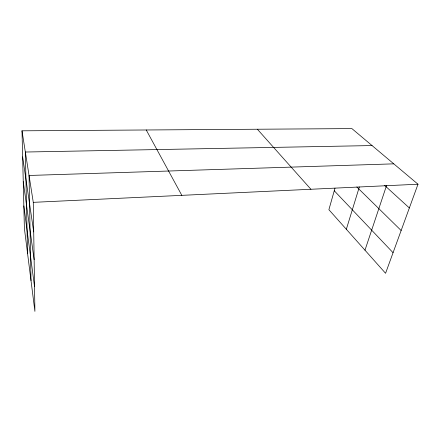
<?xml version="1.0" encoding="UTF-8"?>
<svg xmlns="http://www.w3.org/2000/svg" width="440" height="440" viewBox="0 0 440 440"><rect width="100%" height="100%" fill="white"/><g stroke="black" fill="none" stroke-linecap="round" stroke-linejoin="round"><path stroke-width="0.66" d="M335 188.144L328.889 209.693L385.567 273.29L418 184.222L351.885 128.596L22 130.817L24.393 228.421L34.909 311.405L33.281 202.345L22 130.817M346.335 229.273L359.337 186.956M364.975 250.19L386.557 185.499M33.281 202.345L418 184.222M393.778 163.845L29.04 175.472L31.009 280.615M372.053 145.563L25.344 152.031L27.555 253.385M384.637 185.416L409.354 207.961M356.824 186.995L401.143 230.516M334.257 190.762L393.063 252.703M257.378 129.234L310.915 189.266M146.245 129.982L181.825 195.349M22.638 156.904L33.721 231.924M23.243 181.643L34.139 259.677M23.843 205.931L34.54 286.66"/></g></svg>
